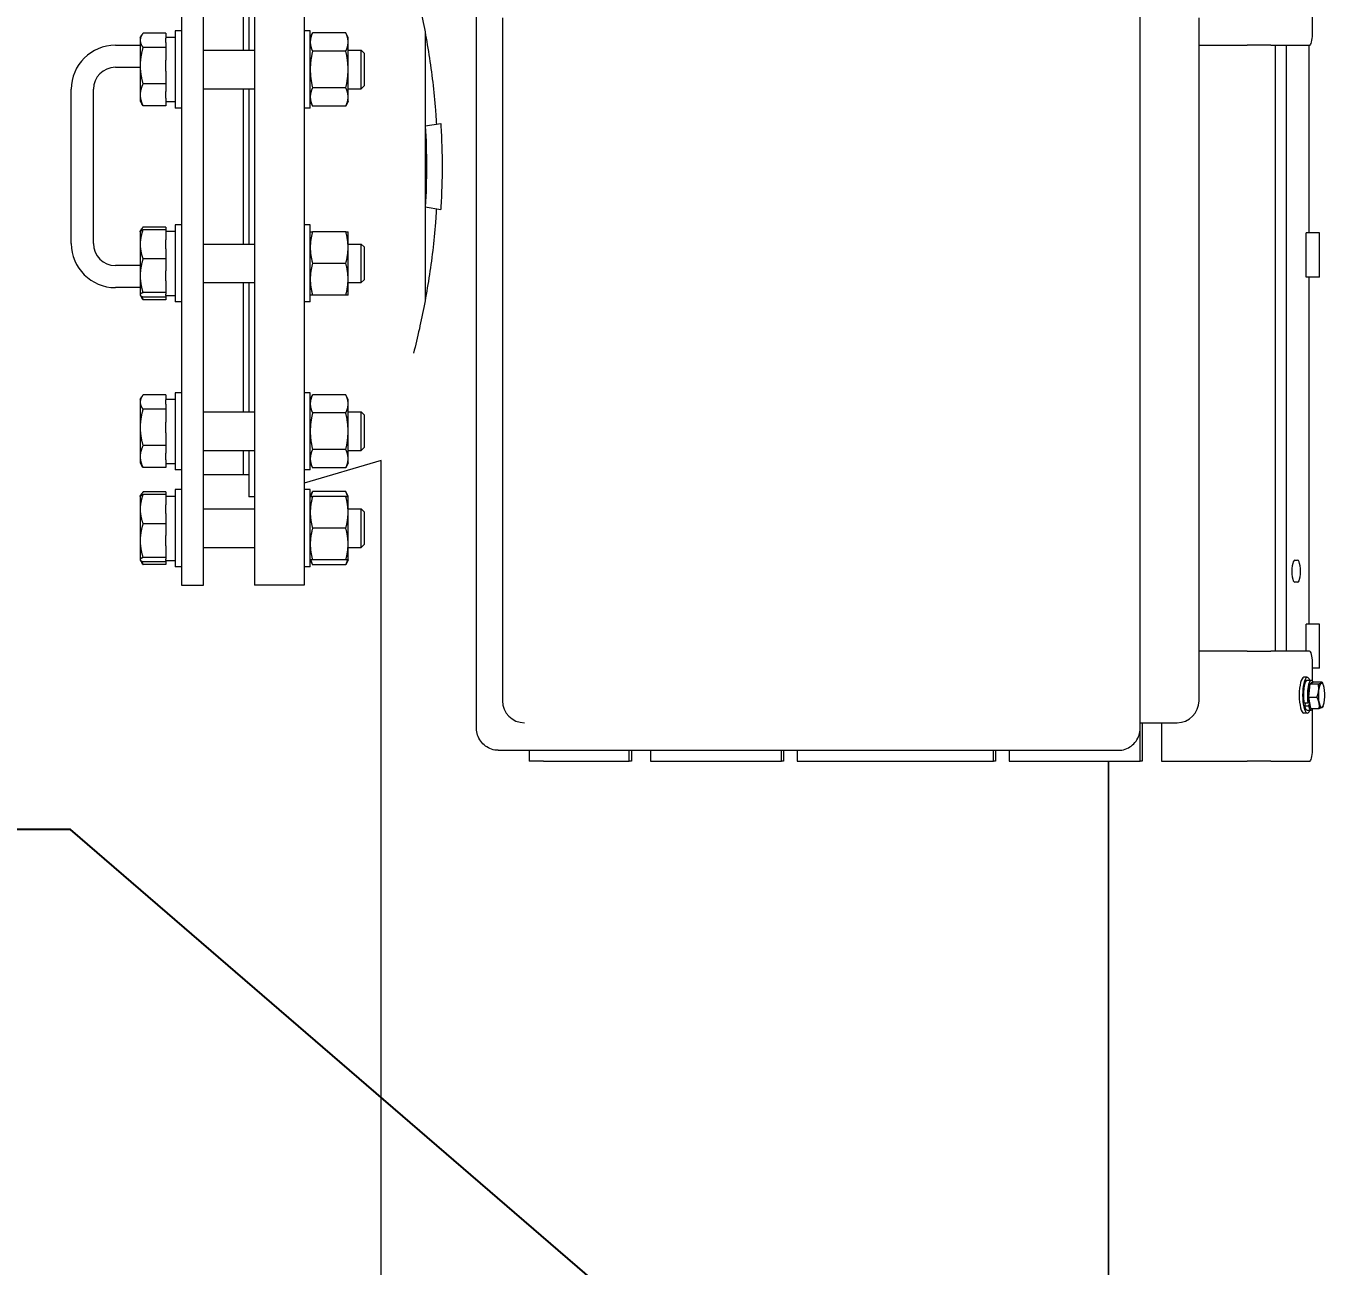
# Model space of a CAD drawing. Header units: inches. Extents: x 17 to 469, y 7 to 301.
# Drawn here: x 337.63 to 367.1, y 81.6 to 109.74 of the extents above; entities that cross this region are included whole.
import ezdxf

# ---------------------------------------------------------------- set-up
doc = ezdxf.new("R2010")
doc.units = ezdxf.units.IN
doc.header["$LTSCALE"] = 14
doc.header["$MEASUREMENT"] = 0
for name, color, linetype, lineweight in [('Dimension (ANSI)', 7, 'Continuous', 25), ('Symbol (ANSI)', 7, 'Continuous', 25), ('Visible (ANSI)', 7, 'Continuous', 50)]:
    doc.layers.add(name, color=color, linetype=linetype, lineweight=lineweight)
doc.styles.add('MEMCOR Medium', font='arial.ttf')
doc.dimstyles.new('Default (ANSI)', dxfattribs={"dimscale": 14, "dimtxt": 0.15, "dimasz": 0.098425, "dimexe": 0.125, "dimexo": 0.0625, "dimgap": 0.031496, "dimtad": 0, "dimtih": 1, "dimtoh": 1, "dimdec": 4, "dimrnd": 1e-08, "dimzin": 3, "dimdsep": 46, "dimlunit": 5, "dimtxsty": 'MEMCOR Medium', "dimcen": 0.09, "dimdle": 0.393701, "dimclrd": 256, "dimclre": 256, "dimclrt": 256, "dimadec": 0, "dimazin": 1, "dimtfac": 0.8, "dimtofl": 0, "dimtmove": 0, "dimatfit": 3, "dimfxl": 1, "dimfrac": 1, "dimtolj": 1, "dimtzin": 4, "dimlwd": -1, "dimlwe": -1, "dimarcsym": 0})
doc.dimstyles.new('Default (ANSI)$7', dxfattribs={"dimscale": 14, "dimtxt": 0.15, "dimasz": 0.098425, "dimexe": 0.125, "dimexo": 0.0625, "dimgap": 0.031496, "dimtad": 0, "dimtih": 1, "dimtoh": 1, "dimdec": 4, "dimrnd": 1e-08, "dimzin": 3, "dimdsep": 46, "dimlunit": 5, "dimtxsty": 'MEMCOR Medium', "dimcen": 0.09, "dimdle": 0.393701, "dimclrd": 256, "dimclre": 256, "dimclrt": 256, "dimadec": 0, "dimazin": 1, "dimtfac": 0.8, "dimtofl": 0, "dimtmove": 0, "dimatfit": 3, "dimfxl": 1, "dimfrac": 1, "dimtolj": 1, "dimtzin": 4, "dimlwd": -1, "dimlwe": -1, "dimarcsym": 0})

# ---------------------------------------------------------------- blocks, each defined once
blk = doc.blocks.new('*D18')
at = {"layer": 'Defpoints', "color": 0, "transparency": 16777216}
for p in [(361.768, 145.309), (291.816, 55.585), (348.261, 55.585)]:
    blk.add_point(p, dxfattribs=at)
at = {"layer": 'Dimension (ANSI)', "transparency": 16777216}
for p, q in [((360.893, 145.309), (290.066, 145.309)), ((291.816, 143.931), (291.816, 98.644)), ((291.816, 56.963), (291.816, 84.303)), ((347.386, 55.585), (290.066, 55.585))]:
    blk.add_line(p, q, dxfattribs=at)
for points in [[(291.586, 143.931), (292.046, 143.931), (291.816, 145.309)], [(291.586, 56.963), (292.046, 56.963), (291.816, 55.585)]]:
    blk.add_solid(points, dxfattribs=at)
at = {"layer": 'Dimension (ANSI)', "transparency": 16777216, "char_height": 2.1, "attachment_point": 5, "style": 'MEMCOR Medium'}
for s, insert in [('\\A1; \\fArial|b0|i0;89{\\H0.8x;\\S3#4;} in', (291.816, 93.63)), ('\\A1;[2279.0 mm]{\\P\\fArial|b0|i0;SHIPPING HEIGHT\\P\\fArial|b0|i0;REF.}', (291.816, 86.46))]:
    blk.add_mtext(s, dxfattribs=dict(at, insert=insert))

msp = doc.modelspace()

# ---------------------------------------------------------------- linework, layer by layer
at = {"layer": 'Visible (ANSI)', "linetype": 'Continuous', "lineweight": 18}
for p, q in [((341.15771, 116.05389), (341.15771, 97.05389)), ((341.65771, 97.05389), (341.65771, 116.05389)), ((342.81271, 116.05389), (342.81271, 97.05389)), ((343.93771, 116.05389), (343.93771, 97.05389)), ((342.55771, 112.1268), (342.55771, 109.19135)), ((342.55771, 112.1268), (342.55771, 109.19135)), ((342.68771, 112.1268), (342.68771, 109.19135)), ((347.85229, 93.80389), (347.85229, 110.55389)), ((362.90589, 93.80389), (362.90589, 110.55389)), ((366.81523, 109.55389), (366.81523, 109.97912)), ((348.43881, 109.92889), (348.43881, 94.42889)), ((364.24318, 94.42889), (364.24318, 109.92889)), ((340.21996, 109.4726), (340.25615, 109.53529)), ((340.21996, 109.4726), (340.21996, 109.41494)), ((340.21996, 109.41494), (340.21996, 108.84012)), ((340.79808, 109.57779), (340.28415, 109.57779)), ((340.79808, 109.57779), (340.79808, 109.46391)), ((340.79808, 109.48335), (341.01708, 109.48335)), ((340.79808, 109.36597), (340.79808, 109.46391)), ((340.79808, 109.36597), (340.79808, 109.25209)), ((341.01708, 109.62885), (341.01708, 107.87885)), ((341.15771, 109.62885), (341.01708, 109.62885)), ((344.07833, 109.62885), (343.93771, 109.62885)), ((344.07833, 107.87885), (344.07833, 109.62885)), ((344.07833, 109.47285), (344.1302, 109.58408)), ((344.88546, 109.58408), (344.1302, 109.58408)), ((344.93733, 109.47285), (344.88546, 109.58408)), ((344.93733, 109.37652), (344.93733, 109.47285)), ((344.93733, 108.75385), (344.93733, 109.37652)), ((346.68771, 109.57802), (346.68771, 103.52976)), ((339.65771, 109.30389), (340.21996, 109.30389)), ((340.79808, 109.25209), (340.28415, 109.25209)), ((340.79808, 109.25209), (340.79808, 108.96399)), ((341.65771, 109.19135), (342.81271, 109.19135)), ((344.88546, 109.16897), (344.1302, 109.16897)), ((344.93733, 109.19135), (345.23193, 109.19135)), ((345.23193, 108.31635), (345.23193, 109.19135)), ((345.29808, 109.1252), (345.23193, 109.19135)), ((345.29808, 109.1252), (345.29808, 108.3825)), ((364.24318, 109.30389), (365.33423, 109.30389)), ((365.87006, 109.30389), (365.33423, 109.30389)), ((365.87006, 109.30389), (366.75052, 109.30389)), ((365.97861, 95.55389), (365.97861, 109.30389)), ((366.22009, 109.30389), (366.22009, 95.55389)), ((366.73773, 105.04389), (366.73773, 109.30389)), ((339.65771, 108.80389), (340.21996, 108.80389)), ((340.21996, 108.84012), (340.21996, 108.17903)), ((340.79808, 108.71624), (340.79808, 108.96399)), ((344.93733, 108.13118), (344.93733, 108.75385)), ((340.79808, 108.71624), (340.79808, 108.42815)), ((338.65771, 104.80389), (338.65771, 108.30389)), ((339.15771, 104.80389), (339.15771, 108.30389)), ((340.21996, 108.17903), (340.21996, 108.0351)), ((340.79808, 108.42815), (340.28415, 108.42815)), ((340.79808, 108.42815), (340.79808, 108.25393)), ((340.79808, 108.10412), (340.79808, 108.25393)), ((341.65771, 108.31635), (342.81271, 108.31635)), ((342.55771, 108.31635), (342.55771, 104.79143)), ((342.55771, 108.31635), (342.55771, 104.79143)), ((342.68771, 108.31635), (342.68771, 104.79143)), ((344.88546, 108.33874), (344.1302, 108.33874)), ((344.93733, 108.31635), (345.23193, 108.31635)), ((345.29808, 108.3825), (345.23193, 108.31635)), ((340.21996, 108.0351), (340.25615, 107.97241)), ((340.79808, 107.92991), (340.28415, 107.92991)), ((340.79808, 108.10412), (340.79808, 107.92991)), ((340.79808, 108.02435), (341.01708, 108.02435)), ((341.15771, 107.87885), (341.01708, 107.87885)), ((344.07833, 107.87885), (343.93771, 107.87885)), ((344.07833, 108.03485), (344.1302, 107.92362)), ((344.88546, 107.92362), (344.1302, 107.92362)), ((344.93733, 108.03485), (344.88546, 107.92362)), ((344.93733, 108.03485), (344.93733, 108.13118)), ((346.68771, 107.47306), (347.03874, 107.52886)), ((346.68771, 105.63471), (347.03874, 105.57892)), ((341.01708, 105.22893), (341.01708, 103.47893)), ((341.15771, 105.22893), (341.01708, 105.22893)), ((344.07833, 105.22893), (343.93771, 105.22893)), ((344.07833, 103.47893), (344.07833, 105.22893)), ((340.21996, 105.07268), (340.22298, 105.07791)), ((340.21996, 105.07268), (340.21996, 104.78541)), ((340.22298, 105.07791), (340.25615, 105.13537)), ((340.79808, 105.17787), (340.28415, 105.17787)), ((340.79808, 105.11729), (340.28415, 105.11729)), ((340.79808, 105.17787), (340.79808, 105.11729)), ((340.79808, 105.11729), (340.79808, 104.8852)), ((340.79808, 105.08343), (341.01708, 105.08343)), ((344.88546, 105.07293), (344.1302, 105.07293)), ((344.93733, 104.71343), (344.93733, 105.07293)), ((366.97751, 105.04389), (366.67302, 105.04389)), ((366.67302, 104.04389), (366.67302, 105.04389)), ((366.97751, 104.04389), (366.97751, 105.04389)), ((340.21996, 104.78541), (340.21996, 104.07186)), ((340.79808, 104.68562), (340.79808, 104.8852)), ((340.79808, 104.68562), (340.79808, 104.45354)), ((341.65771, 104.79143), (342.81271, 104.79143)), ((344.93733, 104.79143), (345.23193, 104.79143)), ((344.93733, 103.99443), (344.93733, 104.71343)), ((345.23193, 103.91643), (345.23193, 104.79143)), ((345.29808, 104.72528), (345.23193, 104.79143)), ((345.29808, 104.72528), (345.29808, 103.98258)), ((340.79808, 104.45354), (340.28415, 104.45354)), ((340.79808, 104.45354), (340.79808, 104.18662)), ((344.88546, 104.35393), (344.1302, 104.35393)), ((340.21996, 104.30389), (339.65771, 104.30389)), ((340.21996, 104.07186), (340.21996, 103.64037)), ((340.79808, 103.95709), (340.79808, 104.18662)), ((366.97751, 104.04389), (366.67302, 104.04389)), ((366.73773, 96.16389), (366.73773, 104.04389)), ((340.21996, 103.80389), (339.65771, 103.80389)), ((340.79808, 103.95709), (340.79808, 103.69018)), ((341.65771, 103.91643), (342.81271, 103.91643)), ((342.55771, 103.91643), (342.55771, 100.98098)), ((342.55771, 103.91643), (342.55771, 100.98098)), ((342.68771, 103.91643), (342.68771, 100.98098)), ((344.93733, 103.63493), (344.93733, 103.99443)), ((344.93733, 103.91643), (345.23193, 103.91643)), ((345.29808, 103.98258), (345.23193, 103.91643)), ((340.21996, 103.64037), (340.21996, 103.63518)), ((340.21996, 103.63518), (340.22298, 103.62994)), ((340.22298, 103.62994), (340.25615, 103.57249)), ((340.79808, 103.69018), (340.28415, 103.69018)), ((340.79808, 103.59057), (340.28415, 103.59057)), ((340.79808, 103.52998), (340.28415, 103.52998)), ((340.79808, 103.69018), (340.79808, 103.65535)), ((340.79808, 103.62443), (340.79808, 103.65535)), ((340.79808, 103.62443), (341.01708, 103.62443)), ((340.79808, 103.62443), (340.79808, 103.59057)), ((340.79808, 103.59057), (340.79808, 103.52998)), ((341.15771, 103.47893), (341.01708, 103.47893)), ((344.07833, 103.47893), (343.93771, 103.47893)), ((344.88546, 103.63493), (344.1302, 103.63493)), ((341.01708, 101.41848), (341.01708, 99.66848)), ((341.15771, 101.41848), (341.01708, 101.41848)), ((344.07833, 101.41848), (343.93771, 101.41848)), ((344.07833, 99.66848), (344.07833, 101.41848)), ((340.21996, 101.26223), (340.25615, 101.32492)), ((340.21996, 101.26223), (340.21996, 101.20457)), ((340.21996, 101.20457), (340.21996, 100.62975)), ((340.79808, 101.36742), (340.28415, 101.36742)), ((340.79808, 101.36742), (340.79808, 101.25354)), ((340.79808, 101.27298), (341.01708, 101.27298)), ((340.79808, 101.1556), (340.79808, 101.25354)), ((340.79808, 101.1556), (340.79808, 101.04172)), ((344.07833, 101.26248), (344.1302, 101.37371)), ((344.88546, 101.37371), (344.1302, 101.37371)), ((344.93733, 101.26248), (344.88546, 101.37371)), ((344.93733, 101.16615), (344.93733, 101.26248)), ((344.93733, 100.54348), (344.93733, 101.16615)), ((340.79808, 101.04172), (340.28415, 101.04172)), ((340.79808, 101.04172), (340.79808, 100.75362)), ((341.65771, 100.98098), (342.81271, 100.98098)), ((344.88546, 100.9586), (344.1302, 100.9586)), ((344.93733, 100.98098), (345.23193, 100.98098)), ((345.23193, 100.10598), (345.23193, 100.98098)), ((345.29808, 100.91483), (345.23193, 100.98098)), ((345.29808, 100.91483), (345.29808, 100.17213)), ((340.21996, 100.62975), (340.21996, 99.96866)), ((340.79808, 100.50587), (340.79808, 100.75362)), ((340.79808, 100.50587), (340.79808, 100.21778)), ((344.93733, 99.92081), (344.93733, 100.54348)), ((340.79808, 100.21778), (340.28415, 100.21778)), ((340.79808, 100.21778), (340.79808, 100.04356)), ((340.21996, 99.96866), (340.21996, 99.82473)), ((340.79808, 99.89375), (340.79808, 100.04356)), ((341.65771, 100.10598), (342.81271, 100.10598)), ((342.55771, 100.10598), (342.55771, 99.55389)), ((342.55771, 100.10598), (342.55771, 99.55389)), ((342.68771, 100.10598), (342.68771, 99.05389)), ((344.88546, 100.12837), (344.1302, 100.12837)), ((344.93733, 100.10598), (345.23193, 100.10598)), ((344.93733, 99.82448), (344.93733, 99.92081)), ((345.29808, 100.17213), (345.23193, 100.10598)), ((340.21996, 99.82473), (340.25615, 99.76204)), ((340.79808, 99.71954), (340.28415, 99.71954)), ((340.79808, 99.89375), (340.79808, 99.71954)), ((340.79808, 99.81398), (341.01708, 99.81398)), ((341.15771, 99.66848), (341.01708, 99.66848)), ((345.68739, 99.88243), (343.93771, 99.36389)), ((344.07833, 99.66848), (343.93771, 99.66848)), ((344.07833, 99.82448), (344.1302, 99.71325)), ((344.88546, 99.71325), (344.1302, 99.71325)), ((344.93733, 99.82448), (344.88546, 99.71325)), ((345.68739, 80.04422), (345.68739, 99.88243)), ((342.55771, 99.55389), (341.65771, 99.55389)), ((342.68771, 99.55389), (342.55771, 99.55389)), ((340.21996, 99.06227), (340.22298, 99.0675)), ((340.21996, 99.06227), (340.21996, 98.775)), ((340.22298, 99.0675), (340.25615, 99.12496)), ((340.79808, 99.16746), (340.28415, 99.16746)), ((340.79808, 99.10688), (340.28415, 99.10688)), ((340.79808, 99.16746), (340.79808, 99.10688)), ((340.79808, 99.10688), (340.79808, 98.87479)), ((340.79808, 99.07302), (341.01708, 99.07302)), ((341.01708, 99.21852), (341.01708, 97.46852)), ((341.15771, 99.21852), (341.01708, 99.21852)), ((342.81271, 99.05389), (342.68771, 99.05389)), ((344.07833, 99.21852), (343.93771, 99.21852)), ((344.07833, 97.46852), (344.07833, 99.21852)), ((344.07833, 99.06252), (344.1302, 99.17375)), ((344.88546, 99.17375), (344.1302, 99.17375)), ((344.88546, 99.06252), (344.1302, 99.06252)), ((344.93733, 99.06252), (344.88546, 99.17375)), ((344.93733, 98.70302), (344.93733, 99.06252)), ((340.21996, 98.775), (340.21996, 98.06145)), ((340.79808, 98.67522), (340.79808, 98.87479)), ((341.65771, 98.78102), (342.81271, 98.78102)), ((344.93733, 98.78102), (345.23193, 98.78102)), ((345.23193, 97.90602), (345.23193, 98.78102)), ((345.29808, 98.71487), (345.23193, 98.78102)), ((340.79808, 98.44313), (340.28415, 98.44313)), ((340.79808, 98.67522), (340.79808, 98.44313)), ((340.79808, 98.44313), (340.79808, 98.17621)), ((344.93733, 97.98402), (344.93733, 98.70302)), ((345.29808, 98.71487), (345.29808, 97.97217)), ((340.79808, 97.94669), (340.79808, 98.17621)), ((344.88546, 98.34352), (344.1302, 98.34352)), ((340.21996, 98.06145), (340.21996, 97.62996)), ((340.79808, 97.94669), (340.79808, 97.67977)), ((341.65771, 97.90602), (342.81271, 97.90602)), ((344.93733, 97.62452), (344.93733, 97.98402)), ((344.93733, 97.90602), (345.23193, 97.90602)), ((345.29808, 97.97217), (345.23193, 97.90602)), ((340.21996, 97.62996), (340.21996, 97.62477)), ((340.21996, 97.62477), (340.22298, 97.61954)), ((340.22298, 97.61954), (340.25615, 97.56208)), ((340.79808, 97.67977), (340.28415, 97.67977)), ((340.79808, 97.58016), (340.28415, 97.58016)), ((340.79808, 97.67977), (340.79808, 97.64494)), ((340.79808, 97.61402), (340.79808, 97.64494)), ((340.79808, 97.61402), (341.01708, 97.61402)), ((340.79808, 97.61402), (340.79808, 97.58016)), ((340.79808, 97.58016), (340.79808, 97.51958)), ((344.07833, 97.62452), (344.1302, 97.51329)), ((344.88546, 97.62452), (344.1302, 97.62452)), ((344.93733, 97.62452), (344.88546, 97.51329)), ((366.4142, 97.61639), (366.47891, 97.61639)), ((340.79808, 97.51958), (340.28415, 97.51958)), ((341.15771, 97.46852), (341.01708, 97.46852)), ((344.07833, 97.46852), (343.93771, 97.46852)), ((344.88546, 97.51329), (344.1302, 97.51329)), ((341.15771, 97.05389), (341.65771, 97.05389)), ((343.93771, 97.05389), (342.81271, 97.05389)), ((366.47891, 97.11639), (366.4142, 97.11639)), ((366.97751, 96.16389), (366.67302, 96.16389)), ((366.67302, 95.55389), (366.67302, 96.16389)), ((366.97751, 95.16389), (366.97751, 96.16389)), ((365.33423, 95.55389), (364.24318, 95.55389)), ((365.33423, 95.55389), (365.87006, 95.55389)), ((366.75052, 95.55389), (365.87006, 95.55389)), ((366.81523, 94.87866), (366.81523, 95.30389)), ((366.69839, 94.95989), (366.62111, 94.95989)), ((366.97751, 95.16389), (366.81523, 95.16389)), ((366.69839, 94.89389), (366.78919, 94.89389)), ((366.73015, 94.50941), (366.74596, 94.6597)), ((366.74596, 94.6597), (366.76177, 94.80999)), ((366.76177, 94.80999), (366.80337, 94.83224)), ((366.76177, 94.80999), (366.9481, 94.80999)), ((366.80833, 94.83489), (366.78919, 94.83489)), ((366.80337, 94.83224), (366.84496, 94.85448)), ((366.84496, 94.85448), (367.03129, 94.85448)), ((367.05766, 94.80279), (367.04553, 94.82735)), ((366.62213, 94.38423), (366.71293, 94.38423)), ((366.66175, 94.38423), (366.63707, 94.31003)), ((366.72512, 94.42088), (366.71293, 94.38423)), ((366.71932, 94.40344), (366.72776, 94.40344)), ((366.72786, 94.31003), (366.74006, 94.34669)), ((366.73015, 94.50941), (366.91648, 94.50941)), ((366.75593, 94.38135), (366.73015, 94.50941)), ((366.78172, 94.2533), (366.75593, 94.38135)), ((366.69839, 94.14789), (366.62111, 94.14789)), ((366.63707, 94.31003), (366.72786, 94.31003)), ((366.69839, 94.21389), (366.78919, 94.21389)), ((366.78172, 94.2533), (366.96804, 94.2533)), ((366.81523, 93.30389), (366.81523, 94.22912)), ((367.05766, 94.30498), (367.04996, 94.28939)), ((362.90589, 93.92889), (363.74318, 93.92889)), ((362.90652, 93.05389), (362.90652, 93.92889)), ((362.95505, 93.92889), (362.95505, 93.05389)), ((363.38948, 93.92889), (363.38948, 93.05389)), ((348.34378, 93.30389), (362.3497, 93.30389)), ((349.04639, 93.30389), (349.04639, 93.05389)), ((351.31541, 93.05389), (351.31541, 93.30389)), ((351.36394, 93.30389), (351.36394, 93.05389)), ((351.79837, 93.30389), (351.79837, 93.05389)), ((354.76618, 93.05389), (354.76618, 93.30389)), ((354.81471, 93.30389), (354.81471, 93.05389)), ((355.1284, 93.30389), (355.1284, 93.05389)), ((359.57649, 93.05389), (359.57649, 93.30389)), ((359.62502, 93.30389), (359.62502, 93.05389)), ((359.93871, 93.30389), (359.93871, 93.05389)), ((362.3497, 93.30389), (362.4144, 93.30389)), ((349.37066, 93.05389), (349.04639, 93.05389)), ((349.37066, 93.05389), (351.31541, 93.05389)), ((351.36394, 93.05389), (351.31541, 93.05389)), ((351.79837, 93.05389), (354.76618, 93.05389)), ((354.81471, 93.05389), (354.76618, 93.05389)), ((355.1284, 93.05389), (359.57649, 93.05389)), ((359.62502, 93.05389), (359.57649, 93.05389)), ((359.93871, 93.05389), (362.90652, 93.05389)), ((362.18627, 93.05389), (362.18627, 64.05389)), ((362.18627, 64.05389), (362.18627, 93.05389)), ((362.18914, 93.05389), (362.18914, 64.05389)), ((362.18915, 64.05389), (362.18915, 93.05389)), ((362.95505, 93.05389), (362.90652, 93.05389)), ((363.38948, 93.05389), (365.33423, 93.05389)), ((365.87006, 93.05389), (365.33423, 93.05389)), ((365.87006, 93.05389), (366.75052, 93.05389))]:
    msp.add_line(p, q, dxfattribs=at)
for centre, radius, start, end in [((339.65771, 108.30389), 1, 90, 180), ((339.65771, 108.30389), 0.5, 90, 180), ((339.65771, 104.80389), 1, 180, 270), ((339.65771, 104.80389), 0.5, 180, 270), ((348.93881, 94.42889), 0.5, 180, 270), ((363.74318, 94.42889), 0.5, 270, 0)]:
    msp.add_arc(centre, radius, start, end, dxfattribs=at)
for centre, major_axis, start_param, end_param in [((366.75052, 109.55389), (0, -0.25), 0, 1.57079633), ((366.4142, 97.36639), (0, -0.25), 3.14159265, 6.28318531), ((366.47891, 97.36639), (0, 0.25), 3.14159265, 6.28318531), ((366.75052, 95.30389), (0, 0.25), 4.71238898, 6.28318531), ((366.62111, 94.55389), (0, 0.406), 0, 3.14159265), ((366.69839, 94.55389), (0, 0.406), 5.70496827, 10.002995), ((366.78919, 94.55389), (0, 0.34), 5.75884083, 8.37642639), ((366.69839, 94.55389), (0, 0.34), 0, 2.09324108), ((366.78919, 94.55389), (0, -0.281), 3.14159265, 6.11437925), ((367.02391, 94.55389), (0, -0.281), 4.32631557, 5.37351312), ((367.02391, 94.55389), (0, 0.281), 0.13752536, 1.18472291), ((367.02391, 94.55389), (0, 0.281), 5.37351312, 6.42071067), ((367.02391, 94.55389), (0, 0.281), 4.32631557, 5.37351312), ((367.02391, 94.55389), (0, -0.281), 5.37351312, 6.42071067), ((367.02391, 94.55389), (0, -0.281), 0.13752536, 1.18472291), ((366.69839, 94.55389), (0, -0.34), 5.5121925, 6.28318531), ((366.78919, 94.55389), (0, -0.34), 5.5121925, 6.76945425), ((366.75052, 93.30389), (0, -0.25), 0, 1.57079633)]:
    msp.add_ellipse(centre, major_axis=major_axis, ratio=0.25881905, start_param=start_param, end_param=end_param, dxfattribs=at)
for points, knots in [([(346.42161, 110.79199), (346.46596, 110.61715), (346.51024, 110.43252), (346.6331, 109.88025), (346.70826, 109.49175), (346.83407, 108.68004), (346.88467, 108.25612), (346.92661, 107.72379), (346.93387, 107.61846), (346.9401, 107.51318)], [88.88925295, 88.88925295, 88.88925295, 88.88925295, 90.5994036, 90.5994036, 93.7796098, 93.7796098, 96.959816, 96.959816, 97.74245893, 97.74245893, 97.74245893, 97.74245893]), ([(346.68771, 107.47306), (346.70616, 107.16194), (346.71499, 106.8523), (346.71499, 106.25547), (346.70616, 105.94584), (346.68771, 105.63471)], [7.13960273, 7.13960273, 7.13960273, 7.13960273, 9.41353309, 9.41353309, 11.68746345, 11.68746345, 11.68746345, 11.68746345]), ([(347.03874, 107.52886), (347.03994, 107.51019), (347.0411, 107.49152), (347.06114, 107.16126), (347.07014, 106.85158), (347.07014, 106.25619), (347.06114, 105.94651), (347.0411, 105.61626), (347.03994, 105.59759), (347.03874, 105.57892)], [-20.83902366, -20.83902366, -20.83902366, -20.83902366, -20.70316857, -20.70316857, -18.43472966, -18.43472966, -16.16629075, -16.16629075, -16.03043566, -16.03043566, -16.03043566, -16.03043566]), ([(346.9401, 105.5946), (346.93387, 105.48931), (346.92661, 105.38398), (346.88467, 104.85165), (346.83407, 104.42774), (346.70826, 103.61602), (346.6331, 103.22752), (346.51024, 102.67526), (346.46596, 102.49063), (346.42161, 102.31578)], [2.39756328, 2.39756328, 2.39756328, 2.39756328, 3.1802062, 3.1802062, 6.36041241, 6.36041241, 9.54061861, 9.54061861, 11.25076926, 11.25076926, 11.25076926, 11.25076926]), ([(348.34378, 93.30389), (348.2918, 93.30389), (348.23984, 93.31236), (348.14115, 93.34528), (348.09447, 93.36979), (348.01118, 93.432), (347.9746, 93.46971), (347.91485, 93.55426), (347.89167, 93.60108), (347.86048, 93.69935), (347.85246, 93.75079), (347.8523, 93.8028), (347.85229, 93.80334), (347.85229, 93.80389)], [1.57079633, 1.57079633, 1.57079633, 1.57079633, 1.88246695, 1.88246695, 2.19579323, 2.19579323, 2.5099525, 2.5099525, 2.82411176, 2.82411176, 3.13827103, 3.13827103, 3.14159265, 3.14159265, 3.14159265, 3.14159265]), ([(362.4144, 93.30389), (362.46638, 93.30389), (362.51834, 93.31236), (362.61703, 93.34528), (362.66371, 93.36979), (362.747, 93.432), (362.78358, 93.46971), (362.84333, 93.55426), (362.86651, 93.60108), (362.8977, 93.69935), (362.90572, 93.75079), (362.90589, 93.8028), (362.90589, 93.80334), (362.90589, 93.80389)], [4.71238898, 4.71238898, 4.71238898, 4.71238898, 5.02405961, 5.02405961, 5.33738589, 5.33738589, 5.65154515, 5.65154515, 5.96570442, 5.96570442, 6.27986368, 6.27986368, 6.28318531, 6.28318531, 6.28318531, 6.28318531])]:
    msp.add_open_spline(points, degree=3, knots=knots, dxfattribs=at)
for points, weights in [([(340.28415, 109.57779), (340.21996, 109.49052), (340.21996, 109.41494)], [1.01001874936, 1.04314139574, 1]), ([(340.21996, 109.41494), (340.21996, 109.33936), (340.28415, 109.25209)], [1, 1.04314139574, 1.01001874936]), ([(344.1302, 109.58408), (344.07833, 109.47285), (344.07833, 109.37652)], [1, 1.0379548493, 1]), ([(344.07833, 109.37652), (344.07833, 109.28019), (344.1302, 109.16897)], [1, 1.0379548493, 1]), ([(344.93733, 109.37652), (344.93733, 109.47285), (344.88546, 109.58408)], [1, 1.0379548493, 1]), ([(344.88546, 109.16897), (344.93733, 109.28019), (344.93733, 109.37652)], [1, 1.0379548493, 1]), ([(340.28415, 109.25209), (340.21996, 109.03131), (340.21996, 108.84012)], [1.01001874936, 1.04314139574, 1]), ([(344.1302, 109.16897), (344.07833, 108.94651), (344.07833, 108.75385)], [1, 1.0379548493, 1]), ([(344.93733, 108.75385), (344.93733, 108.94651), (344.88546, 109.16897)], [1, 1.0379548493, 1]), ([(340.21996, 108.84012), (340.21996, 108.64892), (340.28415, 108.42815)], [1, 1.04314139574, 1.01001874936]), ([(344.07833, 108.75385), (344.07833, 108.56119), (344.1302, 108.33874)], [1, 1.0379548493, 1]), ([(344.88546, 108.33874), (344.93733, 108.56119), (344.93733, 108.75385)], [1, 1.0379548493, 1]), ([(340.28415, 108.42815), (340.21996, 108.29464), (340.21996, 108.17903)], [1.01001874936, 1.04314139574, 1]), ([(340.21996, 108.17903), (340.21996, 108.06341), (340.28415, 107.92991)], [1, 1.04314139574, 1.01001874936]), ([(344.1302, 108.33874), (344.07833, 108.22751), (344.07833, 108.13118)], [1, 1.0379548493, 1]), ([(344.93733, 108.13118), (344.93733, 108.22751), (344.88546, 108.33874)], [1, 1.0379548493, 1]), ([(340.28415, 107.92991), (340.26805, 107.9518), (340.25615, 107.97241)], [1.01001874936, 1.01812761042, 1.02166570028]), ([(344.07833, 108.13118), (344.07833, 108.03485), (344.1302, 107.92362)], [1, 1.0379548493, 1]), ([(344.88546, 107.92362), (344.93733, 108.03485), (344.93733, 108.13118)], [1, 1.0379548493, 1]), ([(340.28415, 105.11729), (340.21996, 104.93944), (340.21996, 104.78541)], [1.01001874936, 1.04314139574, 1]), ([(340.22298, 105.07791), (340.23357, 105.09626), (340.28415, 105.11729)], [1.01515888119, 1.0359371329, 1.01001874936]), ([(340.28415, 105.17787), (340.2503, 105.13185), (340.2346, 105.0906)], [1.01001874936, 1.02721658286, 1.02385469408]), ([(344.07833, 105.07293), (344.07833, 105.07293), (344.1302, 105.07293)], [1, 1.0379548493, 1]), ([(344.1302, 105.07293), (344.07833, 104.88027), (344.07833, 104.71343)], [1, 1.0379548493, 1]), ([(344.93733, 104.71343), (344.93733, 104.88027), (344.88546, 105.07293)], [1, 1.0379548493, 1]), ([(344.88546, 105.07293), (344.93733, 105.07293), (344.93733, 105.07293)], [1, 1.0379548493, 1]), ([(340.21996, 104.78541), (340.21996, 104.63139), (340.28415, 104.45354)], [1, 1.04314139574, 1.01001874936]), ([(344.07833, 104.71343), (344.07833, 104.54658), (344.1302, 104.35393)], [1, 1.0379548493, 1]), ([(344.88546, 104.35393), (344.93733, 104.54658), (344.93733, 104.71343)], [1, 1.0379548493, 1]), ([(340.28415, 104.45354), (340.21996, 104.249), (340.21996, 104.07186)], [1.01001874936, 1.04314139574, 1]), ([(344.1302, 104.35393), (344.07833, 104.16127), (344.07833, 103.99443)], [1, 1.0379548493, 1]), ([(344.93733, 103.99443), (344.93733, 104.16127), (344.88546, 104.35393)], [1, 1.0379548493, 1]), ([(340.21996, 104.07186), (340.21996, 103.89472), (340.28415, 103.69018)], [1, 1.04314139574, 1.01001874936]), ([(344.07833, 103.99443), (344.07833, 103.82758), (344.1302, 103.63493)], [1, 1.0379548493, 1]), ([(344.88546, 103.63493), (344.93733, 103.82758), (344.93733, 103.99443)], [1, 1.0379548493, 1]), ([(340.28415, 103.69018), (340.21996, 103.66349), (340.21996, 103.64037)], [1.01001874936, 1.04314139574, 1]), ([(340.21996, 103.64037), (340.21996, 103.61726), (340.28415, 103.59057)], [1, 1.04314139574, 1.01001874936]), ([(340.25221, 103.60571), (340.26532, 103.56915), (340.28415, 103.52998)], [1.02274317859, 1.01951585197, 1.01001874936]), ([(340.28415, 103.52998), (340.26805, 103.55188), (340.25615, 103.57249)], [1.01001874936, 1.01812761042, 1.02166570028]), ([(344.1302, 103.63493), (344.07833, 103.63493), (344.07833, 103.63493)], [1, 1.0379548493, 1]), ([(344.93733, 103.63493), (344.93733, 103.63493), (344.88546, 103.63493)], [1, 1.0379548493, 1]), ([(340.28415, 101.36742), (340.21996, 101.28015), (340.21996, 101.20457)], [1.01001874936, 1.04314139574, 1]), ([(340.21996, 101.20457), (340.21996, 101.12899), (340.28415, 101.04172)], [1, 1.04314139574, 1.01001874936]), ([(344.1302, 101.37371), (344.07833, 101.26248), (344.07833, 101.16615)], [1, 1.0379548493, 1]), ([(344.07833, 101.16615), (344.07833, 101.06983), (344.1302, 100.9586)], [1, 1.0379548493, 1]), ([(344.93733, 101.16615), (344.93733, 101.26248), (344.88546, 101.37371)], [1, 1.0379548493, 1]), ([(344.88546, 100.9586), (344.93733, 101.06983), (344.93733, 101.16615)], [1, 1.0379548493, 1]), ([(340.28415, 101.04172), (340.21996, 100.82094), (340.21996, 100.62975)], [1.01001874936, 1.04314139574, 1]), ([(344.1302, 100.9586), (344.07833, 100.73614), (344.07833, 100.54348)], [1, 1.0379548493, 1]), ([(344.93733, 100.54348), (344.93733, 100.73614), (344.88546, 100.9586)], [1, 1.0379548493, 1]), ([(340.21996, 100.62975), (340.21996, 100.43855), (340.28415, 100.21778)], [1, 1.04314139574, 1.01001874936]), ([(344.07833, 100.54348), (344.07833, 100.35083), (344.1302, 100.12837)], [1, 1.0379548493, 1]), ([(344.88546, 100.12837), (344.93733, 100.35083), (344.93733, 100.54348)], [1, 1.0379548493, 1]), ([(340.28415, 100.21778), (340.21996, 100.08427), (340.21996, 99.96866)], [1.01001874936, 1.04314139574, 1]), ([(340.21996, 99.96866), (340.21996, 99.85304), (340.28415, 99.71954)], [1, 1.04314139574, 1.01001874936]), ([(344.1302, 100.12837), (344.07833, 100.01714), (344.07833, 99.92081)], [1, 1.0379548493, 1]), ([(344.07833, 99.92081), (344.07833, 99.82448), (344.1302, 99.71325)], [1, 1.0379548493, 1]), ([(344.93733, 99.92081), (344.93733, 100.01714), (344.88546, 100.12837)], [1, 1.0379548493, 1]), ([(344.88546, 99.71325), (344.93733, 99.82448), (344.93733, 99.92081)], [1, 1.0379548493, 1]), ([(340.28415, 99.71954), (340.26805, 99.74143), (340.25615, 99.76204)], [1.01001874936, 1.01812761042, 1.02166570028]), ([(340.28415, 99.10688), (340.21996, 98.92903), (340.21996, 98.775)], [1.01001874936, 1.04314139574, 1]), ([(340.22298, 99.0675), (340.23357, 99.08585), (340.28415, 99.10688)], [1.01515888119, 1.0359371329, 1.01001874936]), ([(340.28415, 99.16746), (340.2503, 99.12144), (340.2346, 99.08019)], [1.01001874936, 1.02721658286, 1.02385469408]), ([(344.07833, 99.06252), (344.07833, 99.06252), (344.1302, 99.06252)], [1, 1.0379548493, 1]), ([(344.1302, 99.06252), (344.07833, 98.86986), (344.07833, 98.70302)], [1, 1.0379548493, 1]), ([(344.1302, 99.17375), (344.10285, 99.1151), (344.09016, 99.06252)], [1, 1.01965956375, 1.01895290532]), ([(344.92551, 99.06252), (344.91281, 99.1151), (344.88546, 99.17375)], [1.01895290532, 1.01965956375, 1]), ([(344.93733, 98.70302), (344.93733, 98.86986), (344.88546, 99.06252)], [1, 1.0379548493, 1]), ([(344.88546, 99.06252), (344.93733, 99.06252), (344.93733, 99.06252)], [1, 1.0379548493, 1]), ([(340.21996, 98.775), (340.21996, 98.62098), (340.28415, 98.44313)], [1, 1.04314139574, 1.01001874936]), ([(340.28415, 98.44313), (340.21996, 98.23859), (340.21996, 98.06145)], [1.01001874936, 1.04314139574, 1]), ([(344.07833, 98.70302), (344.07833, 98.53617), (344.1302, 98.34352)], [1, 1.0379548493, 1]), ([(344.88546, 98.34352), (344.93733, 98.53617), (344.93733, 98.70302)], [1, 1.0379548493, 1]), ([(344.1302, 98.34352), (344.07833, 98.15086), (344.07833, 97.98402)], [1, 1.0379548493, 1]), ([(344.93733, 97.98402), (344.93733, 98.15086), (344.88546, 98.34352)], [1, 1.0379548493, 1]), ([(340.21996, 98.06145), (340.21996, 97.88431), (340.28415, 97.67977)], [1, 1.04314139574, 1.01001874936]), ([(344.07833, 97.98402), (344.07833, 97.81717), (344.1302, 97.62452)], [1, 1.0379548493, 1]), ([(344.88546, 97.62452), (344.93733, 97.81717), (344.93733, 97.98402)], [1, 1.0379548493, 1]), ([(340.28415, 97.67977), (340.21996, 97.65308), (340.21996, 97.62996)], [1.01001874936, 1.04314139574, 1]), ([(340.21996, 97.62996), (340.21996, 97.60685), (340.28415, 97.58016)], [1, 1.04314139574, 1.01001874936]), ([(340.25221, 97.5953), (340.26532, 97.55874), (340.28415, 97.51958)], [1.02274317859, 1.01951585197, 1.01001874936]), ([(340.28415, 97.51958), (340.26805, 97.54147), (340.25615, 97.56208)], [1.01001874936, 1.01812761042, 1.02166570028]), ([(344.1302, 97.62452), (344.07833, 97.62452), (344.07833, 97.62452)], [1, 1.0379548493, 1]), ([(344.09016, 97.62452), (344.10285, 97.57194), (344.1302, 97.51329)], [1.01895290532, 1.01965956375, 1]), ([(344.93733, 97.62452), (344.93733, 97.62452), (344.88546, 97.62452)], [1, 1.0379548493, 1]), ([(344.88546, 97.51329), (344.91281, 97.57194), (344.92551, 97.62452)], [1, 1.01965956375, 1.01895290532]), ([(366.91648, 94.50941), (366.9492, 94.58995), (366.95653, 94.6597)], [1, 1.0379548493, 1]), ([(366.9481, 94.80999), (366.99464, 94.82191), (367.01394, 94.83224)], [1, 1.0379548493, 1]), ([(366.95653, 94.6597), (366.96387, 94.72945), (366.9481, 94.80999)], [1, 1.0379548493, 1]), ([(367.01394, 94.83224), (367.03324, 94.84256), (367.03129, 94.85448)], [1, 1.0379548493, 1]), ([(367.03129, 94.85448), (367.039, 94.84058), (367.04553, 94.82735)], [1, 1.00746159334, 1.01198941795]), ([(366.96651, 94.38135), (366.95454, 94.44078), (366.91648, 94.50941)], [1, 1.0379548493, 1]), ([(366.96804, 94.2533), (366.97847, 94.32192), (366.96651, 94.38135)], [1, 1.0379548493, 1]), ([(367.03388, 94.27554), (367.01458, 94.26522), (366.96804, 94.2533)], [1, 1.0379548493, 1]), ([(367.04996, 94.28939), (367.04644, 94.28226), (367.03388, 94.27554)], [1.01744879748, 1.0243634628, 1])]:
    msp.add_rational_spline(points, weights, degree=2, dxfattribs=at)

# ---------------------------------------------------------------- dimensions: what is measured, and where the dimension line sits
at = {"layer": 'Dimension (ANSI)'}
dim = msp.add_linear_dim(base=(291.81609, 55.58489), p1=(361.76771, 145.30889), p2=(348.26076, 55.58489), angle=90, text=' \\fArial|b0|i0;<> in\\X[2279.0 mm]{\\P\\fArial|b0|i0;SHIPPING HEIGHT\\P\\fArial|b0|i0;REF.}', dimstyle='Default (ANSI)', override={"dimgap": 0.031496, "dimdec": 4, "dimpost": '', "dimtol": 0, "dimlim": 0, "dimtp": 0, "dimtm": 0, "dimtdec": 2, "dimatfit": 1}, dxfattribs=at)
dim.commit()
dim.dimension.update_dxf_attribs({"geometry": '*D18', "text_midpoint": (291.81609, 91.4733), "dimtype": 160})

# ---------------------------------------------------------------- leaders
at = {"layer": 'Symbol (ANSI)', "annotation_type": 0, "has_hookline": 1, "hookline_direction": 1, "text_width": 19.33404}
msp.add_leader([(355.65805, 76.82838), (338.63808, 91.50719), (337.26013, 91.50719)], dimstyle='Default (ANSI)$7', override={"dimtad": 0}, dxfattribs=at)

doc.saveas('drawing.dxf')
